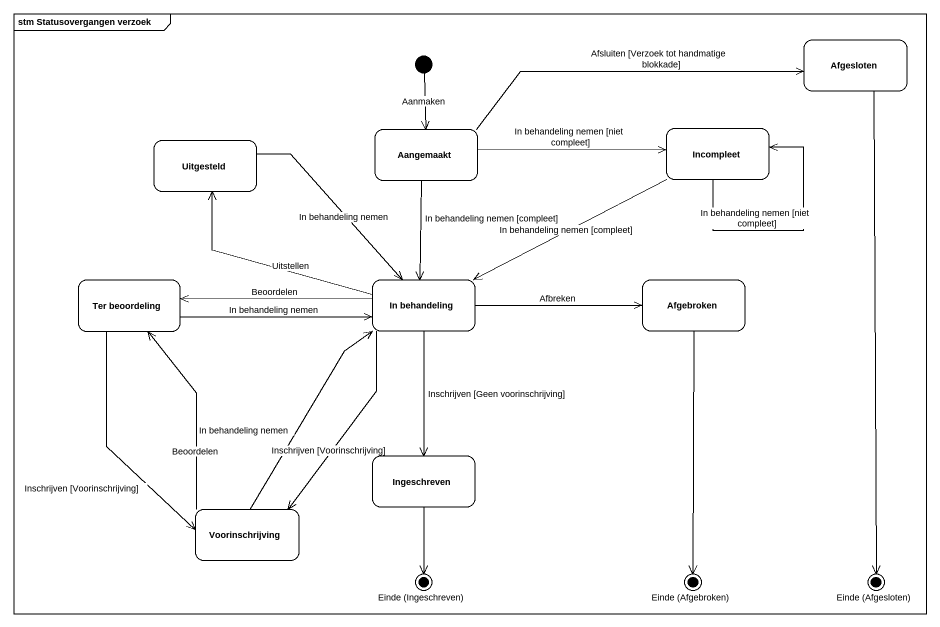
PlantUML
@startuml
mainframe stm Statusovergangen verzoek
hide empty description
state Afgesloten
state Uitgesteld
state Aangemaakt
state Incompleet
state "Ter beoordeling" as Ter_beoordeling
state "In behandeling" as In_behandeling
state Afgebroken
state Ingeschreven
state Voorinschrijving
state "Einde (Ingeschreven)" as Einde_Ingeschreven <<end>>
state "Einde (Afgebroken)" as Einde_Afgebroken <<end>>
state "Einde (Afgesloten)" as Einde_Afgesloten <<end>>
[*] --> Aangemaakt : Aanmaken
Afgesloten --> Einde_Afgesloten
Uitgesteld --> In_behandeling : In behandeling nemen
Aangemaakt -right-> Afgesloten : Afsluiten [Verzoek tot handmatige blokkade]
Aangemaakt -right-> Incompleet : In behandeling nemen [niet compleet]
Aangemaakt --> In_behandeling : In behandeling nemen [compleet]
Incompleet --> Incompleet : In behandeling nemen [niet compleet]
Incompleet -left-> In_behandeling : In behandeling nemen [compleet]
Ter_beoordeling -right-> In_behandeling : In behandeling nemen
Ter_beoordeling --> Voorinschrijving : Inschrijven [Voorinschrijving]
In_behandeling -up-> Uitgesteld : Uitstellen
In_behandeling -left-> Ter_beoordeling : Beoordelen
In_behandeling -right-> Afgebroken : Afbreken
In_behandeling --> Ingeschreven : Inschrijven [Geen voorinschrijving]
In_behandeling --> Voorinschrijving : Inschrijven [Voorinschrijving]
Afgebroken --> Einde_Afgebroken
Ingeschreven --> Einde_Ingeschreven
Voorinschrijving -up-> Ter_beoordeling : Beoordelen
Voorinschrijving -up-> In_behandeling : In behandeling nemen
@enduml
